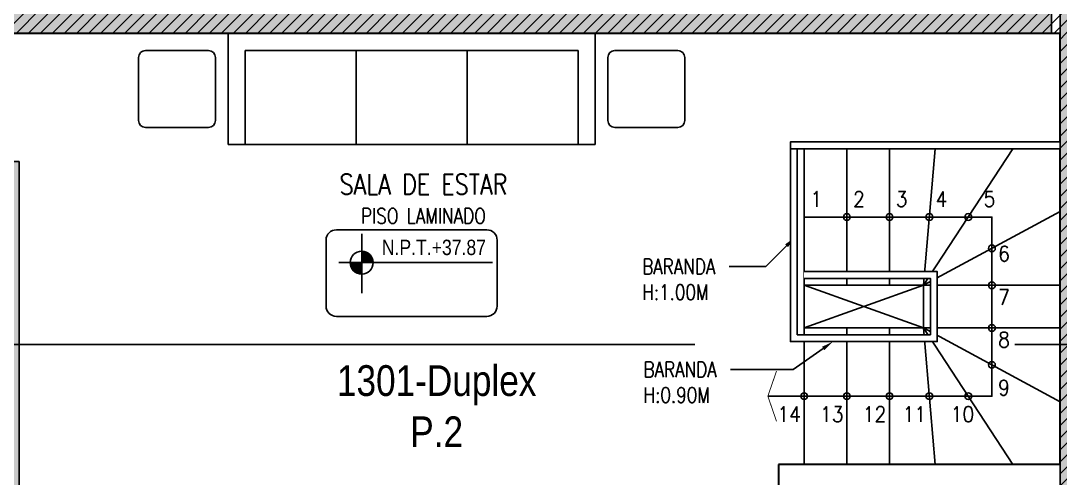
# Model space of a CAD drawing. Header units: millimetres. Extents: x -3 to 53, y -269 to 39.
# Drawn here: x 33.46 to 39.55, y -209 to -206.32 of the extents above; entities that cross this region are included whole.
import ezdxf
from ezdxf import colors
from ezdxf.entities.mleader import LeaderData, LeaderLine
from ezdxf.enums import TextEntityAlignment as Align
from ezdxf.math import Vec2, Vec3

# ---------------------------------------------------------------- set-up
doc = ezdxf.new("R2010")
doc.units = ezdxf.units.MM
doc.header["$LTSCALE"] = 15
doc.set_wipeout_variables(frame=1)
doc.linetypes.add('CENTER', pattern=[2, 1.25, -0.25, 0.25, -0.25])
doc.linetypes.add('HIDDEN2', pattern=[0.1875, 0.125, -0.0625])
doc.layers.get('0').update_dxf_attribs({"color": 250})
for name, color, linetype in [('A-COCINAS-LAV', 250, 'Continuous'), ('A-CORTE', 250, 'CENTER'), ('A-EST HATCH', 250, 'Continuous'), ('A-EST PLACAS', 250, 'Continuous'), ('A-LINEAS', 250, 'Continuous'), ('A-MOBILIARIO', 250, 'Continuous'), ('A-MURO BAJO', 251, 'Continuous'), ('A-NIVELES-NPT', 252, 'Continuous'), ('A-NUMERACIONDEP', 251, 'Continuous'), ('A-PROYECCIONES', 250, 'HIDDEN2'), ('A-TEXTO-ACABADO PISO', 250, 'Continuous'), ('A-TEXTO-AMBIENTE', 252, 'Continuous'), ('A-TEXTO-INDICACIONES', 250, 'Continuous'), ('BARANDAS', 250, 'Continuous'), ('MURO CF 60', 250, 'Continuous')]:
    doc.layers.add(name, color=color, linetype=linetype)
doc.layers.add('A-MUROS', color=252, linetype='Continuous', lineweight=30)
doc.layers.add('MODIFICACION DLPS 20230919 (para obra)', color=250, linetype='Continuous', lineweight=30, plot=False)
doc.styles.add('R80', font='ARIALN.TTF', dxfattribs={"height": 2.03})
doc.styles.add('ROMANS', font='romans.shx', dxfattribs={"width": 0.8})
doc.styles.add('TXT_COTAS', font='romans.shx', dxfattribs={"width": 0.8})
pattern_1 = [(45, (359.999406, -135.448964), (-0.035355339, 0.035355339), [])]

# ---------------------------------------------------------------- blocks, each defined once
blk = doc.blocks.new('Estruc_AZ')
at = {"layer": 'A-EST HATCH'}
h = blk.add_hatch(color=256, dxfattribs=at)
h.dxf.hatch_style = 1
h.paths.add_polyline_path([(-6.3, -7.6), (-4.7, -7.6), (-4.7, -7.8), (-6.3, -7.8)])
h.paths.add_polyline_path([(-6.3, -0.45), (-4.7, -0.45), (-4.7, -0.65), (-6.3, -0.65)])
h.paths.add_polyline_path([(-16.8, -3.3), (-16.8001, -2.8), (-19.2, -2.8), (-19.2, -4.05), (-10.55, -4.05), (-10.55, -4.2), (-19.2, -4.2), (-19.2001, -5.45), (-16.8, -5.4499), (-16.8001, -4.95), (-16.6, -4.95), (-16.6, -7.7501), (-16.8001, -7.75), (-16.8001, -5.6), (-19.3001, -5.6), (-19.3, -2.65), (-16.8, -2.65), (-16.8001, -0.5), (-16.6, -0.5), (-16.6, -3.3)])
h.paths.add_polyline_path([(-10.5001, -7.7501), (-10.5, -0.5), (-10.35, -0.5), (-10.35, -2.5), (-8.7, -2.5), (-8.7, -3.1491), (-8.8501, -3.1491), (-8.8501, -2.65), (-10.35, -2.65), (-10.3499, -7.7501)])
h.paths.add_polyline_path([(-2.95, -6.75), (-4.85, -6.75), (-4.85, -6.6), (-3.1, -6.6), (-3.1, -4.2), (-10.3, -4.2), (-10.3, -4.05), (-3.1, -4.05), (-3.1, -1.65), (-4.85, -1.65), (-4.85, -1.5), (-2.95, -1.5)])
at = {"layer": 'A-EST PLACAS'}
blk.add_lwpolyline([(-16.8, -3.3), (-16.8001, -2.8), (-19.2, -2.8), (-19.2, -4.05), (-10.55, -4.05), (-10.55, -4.2), (-19.2, -4.2), (-19.2001, -5.45), (-16.8, -5.4499), (-16.8001, -4.95), (-16.6, -4.95), (-16.6, -7.7501), (-16.8001, -7.75), (-16.8001, -5.6), (-19.3001, -5.6), (-19.3, -2.65), (-16.8, -2.65), (-16.8001, -0.5), (-16.6, -0.5), (-16.6, -3.3)], close=True, dxfattribs=at)
blk.add_lwpolyline([(-10.5001, -7.7501), (-10.5, -0.5), (-10.35, -0.5), (-10.35, -2.5), (-8.7, -2.5), (-8.7, -3.1491), (-8.7, -3.1491), (-8.8501, -3.1491), (-8.8501, -2.65), (-10.35, -2.65), (-10.3499, -7.7501), (-10.5001, -7.7501)], dxfattribs=at)
blk = doc.blocks.new('_Dot')
at = {"color": 0, "linetype": 'ByBlock', "lineweight": -2}
blk.add_line((-0.5, 0), (-1, 0), dxfattribs=at)
at = {"color": 0, "linetype": 'ByBlock', "const_width": 0.5}
blk.add_lwpolyline([(-0.25, 0, 1), (0.25, 0, 1)], format="xyb", close=True, dxfattribs=at)
blk = doc.blocks.new('ESC2')
at = {"layer": 'A-LINEAS', "const_width": 0.005}
blk.add_lwpolyline([(-1.6618, 1.5974), (-1.7127, 1.45), (-1.6618, 1.3026)], dxfattribs=at)
at = {"layer": 'A-LINEAS', "linetype": 'Continuous'}
for centre in [(-1.5, 1.45), (-1.25, 1.45), (-1, 1.45), (-0.7663, 1.45), (-0.5381, 1.45), (-0.4, 1.2662), (-0.4, 1.05), (-0.4001, 0.8), (-0.4, 0.5839), (-0.5381, 0.4)]:
    blk.add_circle(centre, 0.02, dxfattribs=at)
at = {"layer": 'A-MURO BAJO'}
for p, q in [((-1, 1.85), (-1, 1.05)), ((0, 1.85), (-1, 1.85)), ((0, 0.8), (0, 1.85)), ((-1, 1.05), (0, 1.05))]:
    blk.add_line(p, q, dxfattribs=at)
for points in [[(-1.5, 1.05), (-1.25, 1.05), (-1.25, 1.85), (-1.5, 1.85)], [(-1.25, 1.05), (-1, 1.05), (-1, 1.85), (-1.25, 1.85)], [(-1.5, 0.8), (-1.25, 0.8), (-1.25, 0), (-1.5, 0)], [(-1.25, 0.8), (-1, 0.8), (-1, 0), (-1.25, 0)], [(-1, 0.8), (0, 0.8), (0, 0), (-1, 0)]]:
    blk.add_lwpolyline(points, close=True, dxfattribs=at)
for points in [[(-0.8, 1.05), (-0.7326, 1.85)], [(-0.8, 1.05), (-0.2763, 1.85)], [(-0.8, 1.05), (0, 1.4825)], [(-0.0003, 0.8), (-0.8, 0.8), (-0.8, 1.05)], [(-0.8, 0.8), (-0.7326, 0)], [(-0.8, 0.8), (-0.2763, 0)], [(-0.8, 0.8), (0, 0.3675)]]:
    blk.add_lwpolyline(points, dxfattribs=at)
blk.add_wipeout([(-1.54, 0), (-1.58, 0), (-1.58, 1.13), (-0.72, 1.13), (-0.72, 0.72), (-1.5, 0.72), (-1.5, 0.76), (-0.76, 0.76), (-0.76, 1.09), (-1.54, 1.09), (-1.54, 0.9061)]).dxf.layer = 'A-COCINAS-LAV'
at = {"layer": 'A-COCINAS-LAV'}
for points in [[(-1.58, 0), (-1.58, 1.13), (-0.72, 1.13), (-0.72, 0.72), (-1.5, 0.72)], [(-1.5, 0.76), (-0.76, 0.76), (-0.76, 1.09), (-1.54, 1.09), (-1.54, 0)]]:
    blk.add_lwpolyline(points, dxfattribs=at)
at = {"layer": 'A-LINEAS', "linetype": 'Continuous'}
blk.add_lwpolyline([(-1.7127, 1.45), (-0.4, 1.45), (-0.4, 0.4), (-1.5, 0.4)], dxfattribs=at)
for centre in [(-1.25, 0.4), (-1, 0.4), (-0.7663, 0.4)]:
    blk.add_circle(centre, 0.02, dxfattribs=at)
at = {"layer": 'A-MURO BAJO'}
blk.add_line((-1.5, 1.05), (-1.5, 0.8), dxfattribs=at)
at = {"layer": 'A-PROYECCIONES'}
blk.add_line((-1.5, 0.8), (-0.8, 1.05), dxfattribs=at)
blk.add_lwpolyline([(-0.8, 0.8), (-1.5, 1.05)], dxfattribs=at)
blk = doc.blocks.new('MESITA FLAT 9')
for p, q in [((-0.185, 0), (0.185, 0)), ((-0.225, -0.41), (-0.225, -0.04)), ((0.225, -0.04), (0.225, -0.41)), ((0.185, -0.45), (-0.185, -0.45))]:
    blk.add_line(p, q)
for centre, start, end in [((-0.185, -0.04), 90, 180), ((0.185, -0.04), 360, 90), ((-0.1853, -0.41), 180, 270), ((0.185, -0.41), 270, 0)]:
    blk.add_arc(centre, 0.04, start, end)
blk = doc.blocks.new('MESA CENTRO')
for p, q in [((-0.1937, 0), (0.1937, 0)), ((-0.2537, -0.9421), (-0.2537, -0.06)), ((0.2537, -0.06), (0.2537, -0.9421)), ((0.1937, -1.0021), (-0.1937, -1.0021))]:
    blk.add_line(p, q)
for centre, start, end in [((-0.1937, -0.06), 90, 180), ((0.1937, -0.06), 0, 90), ((-0.1937, -0.9421), 180, 270), ((0.1937, -0.9421), 270, 0)]:
    blk.add_arc(centre, 0.06, start, end)
blk = doc.blocks.new('*U105')
blk.add_wipeout([(0, 0), (0, -0.04), (1.58, -0.04), (1.58, 0)])
blk.add_lwpolyline([(0, 0), (1.58, 0), (1.58, -0.04), (0, -0.04)], close=True)
blk = doc.blocks.new('SIM NIVEL PLANTA')
at = {"linetype": 'Continuous'}
h = blk.add_hatch(dxfattribs=at)
h.set_pattern_fill('_USER', color=256, scale=0.089997, angle=45, style=0, pattern_type=0)
h.set_pattern_definition([(45, (31854.49523, 23864.84028), (-0.06363728001, 0.06363728001), [])])
h.paths.add_polyline_path([(-17.33, 0), (-15.98, 0, 0.409209), (-17.33, 1.33)])
h.paths.add_polyline_path([(-18.68, 0, 0.004279), (-18.68, -0.02, 0.414214), (-17.33, -1.37), (-17.33, 0)])
for p, q in [((-17.33, -3.58), (-17.33, 3.34)), ((-2, 0), (-20, 0))]:
    blk.add_line(p, q)
blk.add_circle((-17.33, -0.02), 1.35, dxfattribs=at)
at = {"style": 'R80'}
blk.add_attdef('N.P.T.+0.00', text='', height=1.8, dxfattribs=at).set_placement((-8.87, 1.77), align=Align.MIDDLE_CENTER)
blk = doc.blocks.new('Cortes-Elev.')
at = {"layer": 'A-CORTE', "linetype": 'CENTER', "ltscale": 0.5}
blk.add_lwpolyline([(-1.966, 27.2284), (51.8601, 27.2284)], dxfattribs=at)

msp = doc.modelspace()

# ---------------------------------------------------------------- hatches: boundary and pattern name
at = {"layer": 'MURO CF 60'}
h = msp.add_hatch(dxfattribs=at)
h.set_pattern_fill('_USER', color=256, scale=0.05, angle=45, pattern_type=0)
h.set_pattern_definition(pattern_1)
h.paths.add_polyline_path([(39.6994, -206.2489), (30.7494, -206.249), (30.7494, -206.399), (39.6994, -206.399)])

# ---------------------------------------------------------------- linework, layer by layer
at = {"layer": 'A-MOBILIARIO'}
for p, q in [((34.775, -207.0469), (34.775, -206.4969)), ((35.425, -207.0469), (35.425, -206.4969)), ((36.075, -207.0469), (36.075, -206.4969)), ((34.675, -207.0469), (34.775, -207.0469)), ((36.725, -207.0469), (34.775, -207.0469))]:
    msp.add_line(p, q, dxfattribs=at)
msp.add_lwpolyline([(34.675, -207.0469), (34.675, -206.3969), (36.825, -206.397), (36.825, -207.0469), (36.725, -207.0469), (36.725, -206.4969), (34.775, -206.4969), (34.775, -207.0469)], close=True, dxfattribs=at)
at = {"layer": 'A-MUROS'}
for p, q in [((39.55, -206.3969), (30.85, -206.3969)), ((39.55, -206.9219), (39.55, -206.3969))]:
    msp.add_line(p, q, dxfattribs=at)

# ---------------------------------------------------------------- block references
at = {"layer": 'A-MOBILIARIO', "rotation": 179.9999175160668}
msp.add_blockref('MESITA FLAT 9', (34.375, -206.9469), dxfattribs=at)
at = {"layer": 'A-MOBILIARIO', "xscale": -1}
for name, p, rotation in [('MESITA FLAT 9', (37.125, -206.9469), 180.0000824839332), ('MESA CENTRO', (35.2489, -207.8006), 90.00002257911186)]:
    msp.add_blockref(name, p, dxfattribs=dict(at, rotation=rotation))
at = {"layer": 'A-MURO BAJO'}
msp.add_blockref('Estruc_AZ', (50.05, -202.1969), dxfattribs=at)
at = {"layer": 'A-NIVELES-NPT', "xscale": 0.05, "yscale": 0.05, "zscale": 0.05}
msp.add_blockref('SIM NIVEL PLANTA', (36.3241, -207.7384), dxfattribs=at).add_auto_attribs({'N.P.T.+0.00': 'N.P.T.+37.87'})

# ---------------------------------------------------------------- texts
at = {"layer": 'A-TEXTO-ACABADO PISO', "insert": (35.8194, -207.4207), "char_height": 0.09, "attachment_point": 2, "style": 'ROMANS'}
msp.add_mtext_dynamic_manual_height_columns('PISO LAMINADO', width=1.20225, gutter_width=12.5, heights=[0], dxfattribs=at)
at = {"layer": 'A-TEXTO-AMBIENTE', "style": 'ROMANS', "width": 0.8}
msp.add_text('SALA DE ESTAR', height=0.12, dxfattribs=at).set_placement((35.8194, -207.3407), align=Align.CENTER)
at = {"layer": 'A-TEXTO-INDICACIONES', "style": 'ROMANS', "width": 0.9}
for s, p in [('1', (38.0864, -207.4116)), ('2', (38.3364, -207.4116)), ('3', (38.5864, -207.4116)), ('4', (38.8201, -207.4116)), ('5', (39.1014, -207.4116)), ('6', (39.1864, -207.732)), ('7', (39.1864, -207.9861)), ('8', (39.1864, -208.2359))]:
    msp.add_text(s, height=0.09, rotation=360, dxfattribs=at).set_placement(p)
msp.add_text('9', height=0.09, dxfattribs=at).set_placement((39.1864, -208.5173))
for s, p in [('14', (38.0317, -208.6726)), ('13', (38.2817, -208.6726)), ('12', (38.5317, -208.6726)), ('11', (38.7654, -208.6726)), ('10', (39.0467, -208.6726))]:
    msp.add_text(s, height=0.09, dxfattribs=at).set_placement(p, align=Align.RIGHT)

# ---------------------------------------------------------------- leaders
at = {"layer": 'A-NUMERACIONDEP'}
ml = msp.add_multileader_mtext('Standard', dxfattribs=at)
ml.set_content('1301-Duplex P.2', color=256, style='R80')
ml.set_leader_properties(color=256)
ml.set_arrow_properties(name='DOT')
ml.build(insert=Vec2(0, 0))
ml.multileader.update_dxf_attribs({"leader_type": 0, "has_text_frame": 1, "text_left_attachment_type": 2, "text_right_attachment_type": 2, "dogleg_length": 0.36, "arrow_head_size": 0.06, "scale": 0.06})
ctx = ml.context
ctx.base_point, ctx.scale, ctx.char_height, ctx.arrow_head_size, ctx.landing_gap_size, ctx.plane_origin = Vec3(35.0853, -208.456), 0.06, 0.18, 0.06, 0.06, Vec3(34.9451, -208.4604)
ctx.left_attachment, ctx.right_attachment, ctx.text_align_type = 2, 2, 1
notes = []
notes.append((ctx, [(0, (1, 1, 0), (36.7999, -208.456), (-1, 0), 0.0917, [(0, [(37.0865, -208.1071)], 0, [])])]))
ctx.mtext.insert, ctx.mtext.width, ctx.mtext.alignment, ctx.mtext.flow_direction = Vec3(35.8968, -208.3406), 1.601379, 2, 5
at = {"layer": 'A-TEXTO-INDICACIONES'}
ml = msp.add_multileader_mtext('Standard', dxfattribs=at)
ml.set_content('\\pxsm1;BARANDA \\P\\pt16;H:1.00M', color=256, style='TXT_COTAS')
ml.set_leader_properties(color=256)
ml.build(insert=Vec2(0, 0))
ml.multileader.update_dxf_attribs({"dogleg_length": 0.05, "arrow_head_size": 0.07})
ctx = ml.context
ctx.base_point, ctx.char_height, ctx.arrow_head_size, ctx.landing_gap_size, ctx.plane_origin, ctx.plane_x_axis, ctx.plane_y_axis = Vec3(37.0514, -207.7628), 0.09, 0.07, 0.05, Vec3(36.6267, -207.3221), Vec3(1, 0.000005), Vec3(-0.000005, 1)
notes.append((ctx, [(1, (1, 1, 0), (37.8257, -207.7628), (-1, -0.000005), 0.2149, [(0, [(37.9965, -207.5904)], 0, [])])]))
ctx.mtext.insert, ctx.mtext.text_direction, ctx.mtext.rotation, ctx.mtext.width, ctx.mtext.defined_height, ctx.mtext.flow_direction = Vec3(37.1014, -207.7178), Vec3(1, 0.000005), 0.000005, 1.149951, 0.8046, 5
ml = msp.add_multileader_mtext('Standard', dxfattribs=at)
ml.set_content('\\pxsm1;BARANDA \\P\\pt16;H:0.90M', color=256, style='TXT_COTAS')
ml.set_leader_properties(color=256)
ml.build(insert=Vec2(0, 0))
ml.multileader.update_dxf_attribs({"dogleg_length": 0.05, "arrow_head_size": 0.07})
ctx = ml.context
ctx.base_point, ctx.char_height, ctx.arrow_head_size, ctx.landing_gap_size, ctx.plane_origin, ctx.plane_x_axis, ctx.plane_y_axis = Vec3(37.059, -208.3652), 0.09, 0.07, 0.05, Vec3(36.4153, -208.3132), Vec3(1, 0.000005), Vec3(-0.000005, 1)
notes.append((ctx, [(1, (1, 1, 0), (37.9851, -208.3652), (-1, -0.000005), 0.3666, [(0, [(38.2188, -208.2021)], 0, [])])]))
ctx.mtext.insert, ctx.mtext.text_direction, ctx.mtext.rotation, ctx.mtext.width, ctx.mtext.defined_height, ctx.mtext.flow_direction = Vec3(37.109, -208.3202), Vec3(1, 0.000005), 0.000005, 1.149951, 0.8046, 5
for ctx, leaders in notes:
    for number, flags, end, landing, length, lines in leaders:
        leader = LeaderData()
        leader.index, (leader.has_last_leader_line, leader.has_dogleg_vector, leader.attachment_direction) = number, flags
        leader.last_leader_point, leader.dogleg_vector, leader.dogleg_length = Vec3(end), Vec3(landing), length
        for number, points, colour, breaks in lines:
            line = LeaderLine()
            line.index, line.vertices, line.color, line.breaks = number, Vec3.list(points), colors.encode_raw_color(colour), breaks
            leader.lines.append(line)
        ctx.leaders.append(leader)

# ---------------------------------------------------------------- next in the draw order: block references
at = {"xscale": -1, "rotation": 180}
msp.add_blockref('ESC2', (39.55, -207.072), dxfattribs=at)

# ---------------------------------------------------------------- next in the draw order: linework, layer by layer
at = {"layer": 'A-MUROS'}
for p, q in [((39.55, -208.922), (39.55, -206.3969)), ((39.55, -208.922), (37.9, -208.922)), ((37.9, -208.922), (37.9, -209.797))]:
    msp.add_line(p, q, dxfattribs=at)
at = {"layer": 'MODIFICACION DLPS 20230919 (para obra)'}
msp.add_line((38.05, -207.072), (38.05, -207.0719), dxfattribs=at)

# ---------------------------------------------------------------- next in the draw order: block references
at = {"layer": 'BARANDAS', "rotation": 180}
msp.add_blockref('*U105', (39.55, -207.0719), dxfattribs=at)

# ---------------------------------------------------------------- next in the draw order: hatches: boundary and pattern name
at = {"layer": 'MURO CF 60'}
h = msp.add_hatch(dxfattribs=at)
h.set_pattern_fill('_USER', color=256, scale=0.05, angle=45, pattern_type=0)
h.set_pattern_definition(pattern_1)
h.paths.add_polyline_path([(39.6994, -206.399), (39.5494, -206.399), (39.5494, -212.724), (39.6994, -212.724)])

# ---------------------------------------------------------------- next in the draw order: block references
at = {"layer": 'A-CORTE'}
msp.add_blockref('Cortes-Elev.', (0, -235.4469), dxfattribs=at)

doc.saveas('drawing.dxf')
